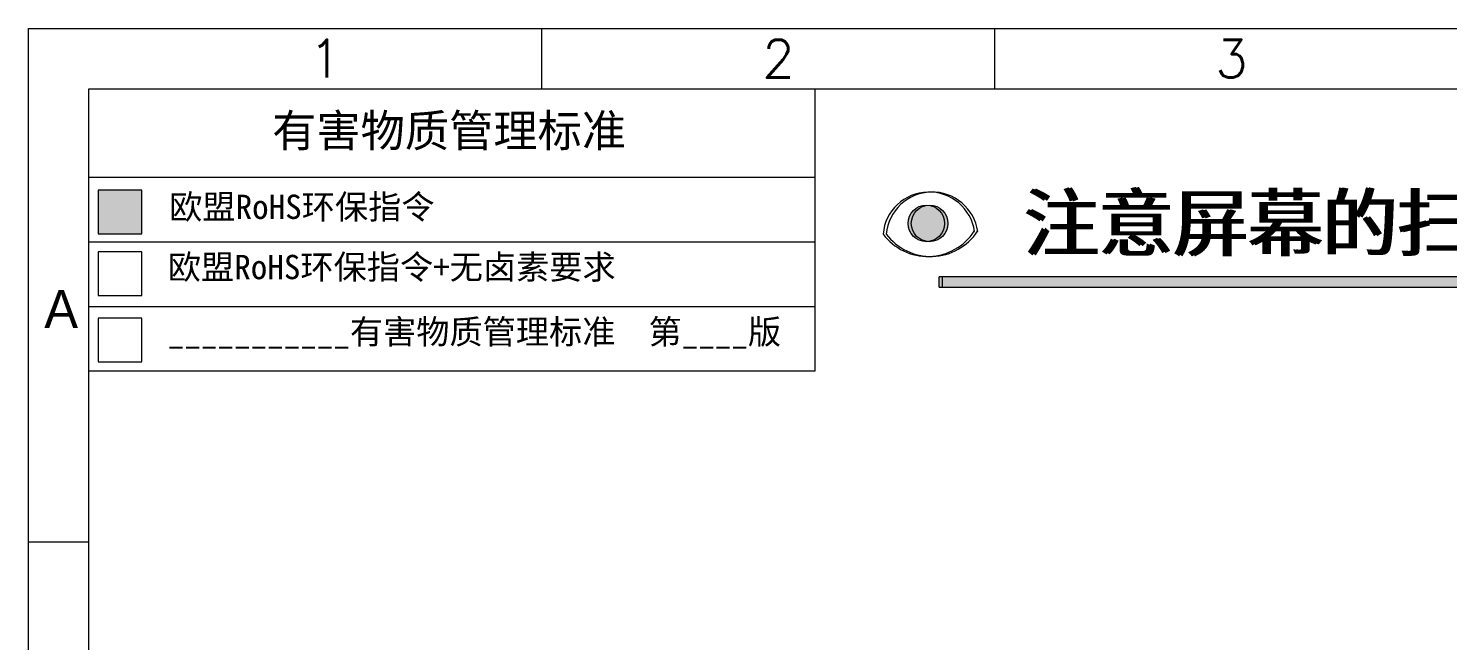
# Model space of a CAD drawing. Header units: millimetres. Extents: x 1845 to 2650, y -178 to 579.
# Drawn here: x 1845.1 to 1920.6, y 336.4 to 369 of the extents above; entities that cross this region are included whole.
import ezdxf

# ---------------------------------------------------------------- set-up
doc = ezdxf.new("R2010")
doc.units = ezdxf.units.MM
for name, color, linetype, lineweight in [('DIM', 3, 'Continuous', 5), ('TFPC', 50, 'Continuous', 5), ('图框', 7, 'Continuous', 5)]:
    doc.layers.add(name, color=color, linetype=linetype, lineweight=lineweight)
doc.styles.get("Standard").update_dxf_attribs({"font": 'txt', "bigfont": 'gbcbig.shx'})

msp = doc.modelspace()

# ---------------------------------------------------------------- hatches: boundary and pattern name
at = {"layer": 'DIM', "lineweight": 5}
h = msp.add_hatch(color=2, dxfattribs=at)
h.dxf.hatch_style = 1
h.paths.add_polyline_path([(1939.6642, 355.245), (1939.6642, 355.785), (1893.5681, 355.785), (1893.5681, 355.245)])
h = msp.add_hatch(color=2, dxfattribs=at)
h.dxf.hatch_style = 1
h.paths.add_polyline_path([(1939.8346, 355.245), (1939.8346, 355.785), (1893.7384, 355.785), (1893.7384, 355.245)])
at = {"layer": 'TFPC', "lineweight": 5}
h = msp.add_hatch(color=1, dxfattribs=at)
h.dxf.hatch_style = 1
h.paths.add_polyline_path([(1891.9076, 358.6323, 1), (1893.8532, 358.6323, 1)])
h = msp.add_hatch(color=1, dxfattribs=at)
h.dxf.hatch_style = 1
h.paths.add_polyline_path([(1892.078, 358.6323, 1), (1894.0236, 358.6323, 1)])
at = {"layer": '图框', "lineweight": 5}
msp.add_hatch(color=3, dxfattribs=at).paths.add_polyline_path([(1848.7649, 360.3986), (1848.7649, 358.0706), (1851.0929, 358.0706), (1851.0929, 360.3986)])

# ---------------------------------------------------------------- linework, layer by layer
at = {"layer": 'DIM', "color": 2, "lineweight": 5}
for p, q in [((1939.6642, 355.785), (1893.5681, 355.785)), ((1893.5681, 355.245), (1893.5681, 355.785)), ((1939.8346, 355.785), (1893.7384, 355.785)), ((1893.7384, 355.245), (1893.7384, 355.785)), ((1893.5681, 355.245), (1939.6642, 355.245)), ((1893.7384, 355.245), (1939.8346, 355.245))]:
    msp.add_line(p, q, dxfattribs=at)
at = {"layer": 'TFPC', "color": 2, "lineweight": 5}
for points in [[(1890.5757, 358.0659, 0.5205671), (1895.4286, 358.2143, 0.5205671), (1895.4286, 358.2143, 0.5205671), (1895.4468, 358.1978, 0.8918642)], [(1890.746, 358.0659, 0.5205671), (1895.599, 358.2143, 0.5205671), (1895.599, 358.2143, 0.5205671), (1895.6172, 358.1978, 0.8918642)]]:
    msp.add_lwpolyline(points, format="xyb", close=True, dxfattribs=at)
for centre in [(1892.8804, 358.6323), (1893.0508, 358.6323)]:
    msp.add_circle(centre, 0.9728, dxfattribs=at)
at = {"layer": '图框', "color": 7, "linetype": 'ByBlock', "lineweight": 5, "ltscale": 0.55}
for p, q in [((1872.4029, 365.8059), (1872.4029, 369.0239)), ((1896.5349, 365.8059), (1896.5349, 369.0239)), ((1848.2708, 196.8571), (1848.2708, 365.8059)), ((1848.2708, 365.8059), (2089.5914, 365.8059)), ((1845.0527, 341.6702), (1848.2708, 341.6702))]:
    msp.add_line(p, q, dxfattribs=at)
msp.add_lwpolyline([(1845.0527, 369.0239), (2092.8095, 369.0239), (2092.8095, 193.6391), (1845.0527, 193.6391)], close=True, dxfattribs=at)
at = {"layer": '图框', "color": 1, "lineweight": 5}
for points in [[(1848.2708, 365.8059), (1886.9314, 365.8059), (1886.9314, 350.7565), (1848.2708, 350.7565)], [(1848.7649, 358.0706), (1851.0929, 358.0706), (1851.0929, 360.3986), (1848.7649, 360.3986)], [(1848.7649, 354.7843), (1851.0929, 354.7843), (1851.0929, 357.1122), (1848.7649, 357.1122)], [(1848.7649, 351.2546), (1851.0929, 351.2546), (1851.0929, 353.5826), (1848.7649, 353.5826)]]:
    msp.add_lwpolyline(points, close=True, dxfattribs=at)
at = {"layer": '图框', "color": 1, "linetype": 'Continuous', "lineweight": 5}
for points in [[(1848.2708, 361.103), (1886.9314, 361.103)], [(1848.2708, 357.6542), (1886.9314, 357.6542)], [(1848.2708, 354.2053), (1886.9314, 354.2053)]]:
    msp.add_lwpolyline(points, dxfattribs=at)

# ---------------------------------------------------------------- texts
at = {"layer": 'DIM', "color": 2, "lineweight": 5, "char_height": 2.916232, "width": 41.052749, "attachment_point": 1}
for insert in [(1896.0198, 360.1155), (1896.1902, 360.1155)]:
    msp.add_mtext('{\\fSimSun|b0|i0|c134|p2; 注意屏幕的扫描方式}', dxfattribs=dict(at, insert=insert))
at = {"layer": '图框', "color": 7, "linetype": 'ByBlock', "lineweight": 5, "ltscale": 0.55, "width": 3.423717}
for s, insert, char_height, attachment_point in [('1', (1860.0058, 368.4179), 2.0113, 1), ('2', (1884.1378, 368.4179), 2.0113, 1), ('3', (1908.2699, 368.4179), 2.0113, 1), ('{\\f\uffd0ￂﾼﾚￃ\ufff7\ufff3w|b0|i0|c136|p54;A}', (1845.9015, 353.0687), 2.011301, 7)]:
    msp.add_mtext(s, dxfattribs=dict(at, insert=insert, char_height=char_height, attachment_point=attachment_point))
at = {"layer": '图框', "color": 1, "lineweight": 5, "attachment_point": 1}
for s, insert, char_height, width in [('{\\fSimSun|b1|i0|c134|p2;有害物质管理标准}', (1858.0328, 364.4399), 1.728, 20.835334), ('{\\fSimSun|b0|i0|c134|p2;欧盟RoHS环保指令}', (1852.5513, 360.1658), 1.296, 14.882651), ('{\\fSimSun|b0|i0|c134|p2;欧盟RoHS环保指令+无卤素要求}', (1852.4791, 356.9587), 1.296, 25.637374), ('{\\fSimSun|b0|i0|c134|p2;___________有害物质管理标准  第____版}', (1852.4791, 353.5099), 1.296, 34.315229)]:
    msp.add_mtext(s, dxfattribs=dict(at, insert=insert, char_height=char_height, width=width))

doc.saveas('drawing.dxf')
